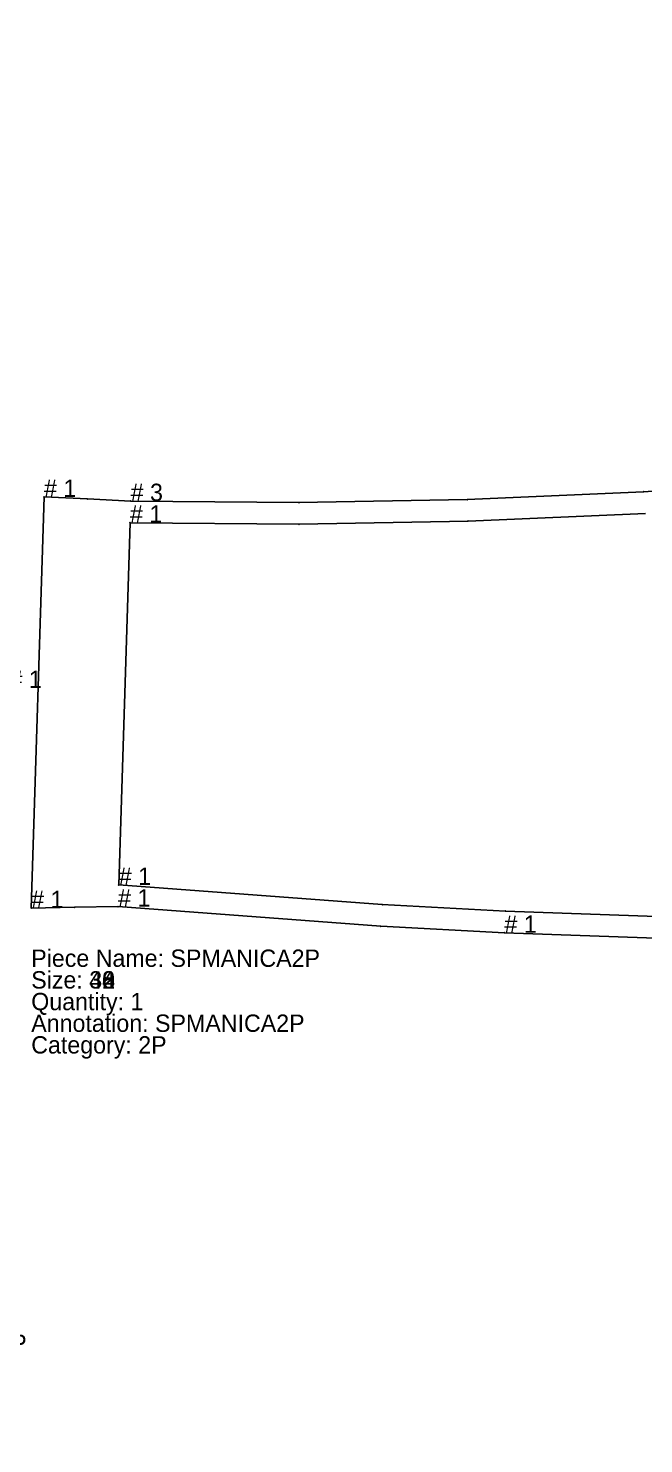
# Model space of a CAD drawing. Extents: x -10 to 11547, y -349 to 304.
# Drawn here: x 4870 to 5153, y -349 to 304 of the extents above; entities that cross this region are included whole.
import ezdxf

# ---------------------------------------------------------------- set-up
doc = ezdxf.new("R2010")
doc.units = 0

# ---------------------------------------------------------------- blocks, each defined once
blk = doc.blocks.new('SPCOLLO1P-S_42')
at = {"layer": '1'}
blk.add_lwpolyline([(-53.047, -296.48), (-106.348, -260.472), (-105.802, -257.291), (-105.256, -254.109), (-96.725, -205.739), (-83.713, -138.273), (-83.413, -136.747), (-83.113, -135.22), (-82, -134.132), (-80.886, -133.045), (-76.108, -128.092), (-71.999, -122.564), (-68.362, -116.165), (-65.489, -109.382), (-65.415, -109.181), (-63.177, -100.172), (-61.729, -90.999), (-60.113, -73.201), (-59.3, -55.343), (-59.3, -55.083), (-59.314, -39.6), (-59.347, 0.024), (-59.347, 0.0243), (-59.381, 39.6), (-59.394, 55.162), (-59.395, 55.391), (-59.478, 62.024), (-59.755, 68.662), (-60.354, 77.584), (-61.147, 86.501), (-61.768, 92.237), (-62.686, 97.943), (-63.889, 103.55), (-65.383, 109.097), (-65.488, 109.382), (-68.36, 116.156), (-71.999, 122.564), (-76.101, 128.087), (-80.886, 133.045), (-82, 134.133), (-83.113, 135.22), (-83.413, 136.747), (-83.713, 138.274), (-96.739, 205.815), (-105.255, 254.005), (-105.801, 257.179), (-106.347, 260.353), (-53.175, 296.472), (-6.151, 292.359), (-6.175, 287.753), (-6.2, 283.146), (-6.272, 269.987), (-6, 256.813), (-5.389, 243.72), (-4.434, 230.63), (-2.319, 208.05), (2.943, 162.966), (8.181, 123.897), (10.211, 101.668), (12.118, 67.259), (13.6, 19.174), (13.6, -0.014), (13.6, -0.0143), (13.599, -19.201), (12.597, -57.624), (10.68, -96.038), (8.849, -118.24), (6.105, -140.374), (0.213, -185.357), (-4.333, -230.524), (-5.895, -256.749), (-6.1, -283.051), (-6.078, -287.642), (-6.055, -292.233)], close=True, dxfattribs=at)
at = {"layer": '14'}
blk.add_lwpolyline([(-50.4, -286.2), (-95.4, -255.8), (-86.9, -207.6), (-73.9, -140.2), (-68.358, -134.431), (-63.6, -128), (-59.29, -120.375), (-55.9, -112.3), (-53.42, -102.338), (-51.8, -92.2), (-50.113, -73.88), (-49.3, -55.5), (-49.3, -0.05), (-49.3, 55.4), (-50.04, 73.78), (-51.7, 92.1), (-53.348, 102.294), (-55.9, 112.3), (-59.29, 120.375), (-63.6, 128), (-68.358, 134.43), (-73.9, 140.2), (-86.9, 207.6), (-95.4, 255.7), (-50.5, 286.2), (-16.2, 283.2), (-15.995, 256.477), (-14.4, 229.8), (-9.791, 184.32), (-3.8, 139), (-1.174, 117.293), (0.6, 95.5), (2.528, 57.317), (3.6, 19.1), (3.6, 0), (3.6, -19.1), (2.601, -57.267), (0.7, -95.4), (-1.101, -117.246), (-3.8, -139), (-9.733, -184.271), (-14.3, -229.7), (-15.887, -256.377), (-16.1, -283.1)], close=True, dxfattribs=at)
at = {"layer": '2'}
for p in [(-53.175, 296.472), (-6.175, 287.753), (-6.151, 292.359), (-50.5, 286.2), (-16.2, 283.2), (-6.2, 283.146), (-106.347, 260.353), (-105.801, 257.179), (-95.4, 255.7), (-6, 256.813), (-105.255, 254.005), (-14.4, 229.8), (-4.434, 230.63), (-96.739, 205.815), (-86.9, 207.6), (-2.319, 208.05), (2.943, 162.966), (-83.713, 138.274), (-73.9, 140.2), (-3.8, 139), (-83.413, 136.747), (-83.113, 135.22), (-82, 134.133), (-80.886, 133.045), (-63.6, 128), (-71.999, 122.564), (8.181, 123.897), (-55.9, 112.3), (-65.383, 109.097), (10.211, 101.668), (-62.686, 97.943), (-51.7, 92.1), (0.6, 95.5), (-61.147, 86.501), (-59.755, 68.662), (12.118, 67.259), (-59.395, 55.391), (-49.3, 55.4), (3.6, 19.1), (13.6, 19.174), (-59.347, 0.024), (3.6, 0), (-49.3, -0.05), (13.6, -0.014), (3.6, -19.1), (13.599, -19.201), (-59.3, -55.343), (-49.3, -55.5), (-61.729, -90.999), (-51.8, -92.2), (0.7, -95.4), (10.68, -96.038), (-65.415, -109.181), (-55.9, -112.3), (-71.999, -122.564), (-63.6, -128), (-83.413, -136.747), (-83.113, -135.22), (-82, -134.132), (-80.886, -133.045), (-83.713, -138.273), (-73.9, -140.2), (-3.8, -139), (6.105, -140.374), (-96.725, -205.739), (-86.9, -207.6), (-14.3, -229.7), (-4.333, -230.524), (-105.256, -254.109), (-106.348, -260.472), (-105.802, -257.291), (-95.4, -255.8), (-50.4, -286.2), (-16.1, -283.1), (-6.1, -283.051), (-6.078, -287.642), (-6.055, -292.233), (-53.047, -296.48)]:
    blk.add_point(p, dxfattribs=at)
at = {"layer": '3'}
for p in [(-6.272, 269.987), (-15.995, 256.477), (-5.389, 243.72), (-9.791, 184.32), (-68.358, 134.43), (-76.101, 128.087), (-59.29, 120.375), (-68.36, 116.156), (-1.174, 117.293), (-65.488, 109.382), (-63.889, 103.55), (-53.348, 102.294), (-61.768, 92.237), (-60.354, 77.584), (-50.04, 73.78), (-59.478, 62.024), (-59.394, 55.162), (2.528, 57.317), (-59.381, 39.6), (-59.347, 0.0243), (13.6, -0.0143), (-59.314, -39.6), (-59.3, -55.083), (2.601, -57.267), (12.597, -57.624), (-60.113, -73.201), (-50.113, -73.88), (-63.177, -100.172), (-53.42, -102.338), (-65.489, -109.382), (-68.362, -116.165), (-1.101, -117.246), (-59.29, -120.375), (8.849, -118.24), (-76.108, -128.092), (-68.358, -134.431), (-9.733, -184.271), (0.213, -185.357), (-15.887, -256.377), (-5.895, -256.749)]:
    blk.add_point(p, dxfattribs=at)
at = {"layer": '4'}
for p in [(-65.488, 109.382, 10), (-59.394, 55.162, 10), (-59.381, 39.6, 10), (-59.347, 0.0243, 10), (13.6, -0.0143, 10), (-59.314, -39.6, 10), (-59.3, -55.083, 10), (-65.489, -109.382, 10)]:
    blk.add_point(p, dxfattribs=at)
at = {"layer": '5'}
blk.add_line((-46.3738, -0.0039), (-45.3738, -0.0039), dxfattribs=at)
at = {"layer": '7'}
blk.add_line((-34.391, 0.632), (-12.188, 0.632), dxfattribs=at)
at = {"layer": '1'}
for s, p in [('# 1', (-53.175, 296.472)), ('# 1', (-6.151, 292.359)), ('# 1', (-106.347, 260.353)), ('# 1', (-65.488, 109.382)), ('# 1', (-59.394, 55.162)), ('# 1', (-59.381, 39.6)), ('# 2', (-59.347, 0.0243)), ('# 1', (13.6, -0.0143)), ('# 1', (-59.314, -39.6)), ('# 1', (-59.3, -55.083)), ('# 1', (-65.489, -109.382)), ('# 1', (-106.348, -260.472)), ('# 1', (-6.055, -292.233)), ('# 1', (-53.047, -296.48)), ('Piece Name: SPCOLLO1P', (-106.3477, -306.4799)), ('Size: 42', (-106.3477, -316.4799)), ('Quantity: 1', (-106.3477, -326.4799)), ('Annotation: SPCOLLO1P', (-106.3477, -336.4799)), ('Category: 2P', (-106.3477, -346.4799))]:
    blk.add_text(s, height=8, dxfattribs=at).set_placement(p)
at = {"layer": '14'}
for p in [(-50.5, 286.2), (-16.2, 283.2), (-95.4, 255.7), (-95.4, -255.8), (-50.4, -286.2), (-16.1, -283.1)]:
    blk.add_text('# 1', height=8, dxfattribs=at).set_placement(p)
at = {"layer": '19'}
for s, rotation, p in [('RIF. CM 1', -0.7362, (-49, 280.7)), ('RIFILO 1CM', -89.4235, (-10.4, 144.3)), ('RIFILO 1CM', -108.0525, (-4.8, -113.2)), ('RIF. CM 1', 172.4296, (-21.6, -277.4))]:
    blk.add_text(s, height=6, rotation=rotation, dxfattribs=at).set_placement(p)
at = {"layer": '2'}
for p in [(-53.175, 296.472), (-50.5, 286.2), (-6.151, 292.359), (-16.2, 283.2), (-106.347, 260.353), (-95.4, 255.7), (-95.4, -255.8), (-106.348, -260.472), (-50.4, -286.2), (-16.1, -283.1), (-6.055, -292.233), (-53.047, -296.48)]:
    blk.add_text('# 1', height=8, dxfattribs=at).set_placement(p)
at = {"layer": '3'}
for s, p in [('# 1', (-65.488, 109.382)), ('# 1', (-59.394, 55.162)), ('# 1', (-59.381, 39.6)), ('# 2', (-59.347, 0.0243)), ('# 1', (13.6, -0.0143)), ('# 1', (-59.314, -39.6)), ('# 1', (-59.3, -55.083)), ('# 1', (-65.489, -109.382))]:
    blk.add_text(s, height=8, dxfattribs=at).set_placement(p)
at = {"layer": '4'}
for s, p in [('# 1', (-65.488, 109.382)), ('# 1', (-59.394, 55.162)), ('# 1', (-59.381, 39.6)), ('# 2', (-59.347, 0.0243)), ('# 1', (13.6, -0.0143)), ('# 1', (-59.314, -39.6)), ('# 1', (-59.3, -55.083)), ('# 1', (-65.489, -109.382))]:
    blk.add_text(s, height=8, dxfattribs=at).set_placement(p)
at = {"layer": '7'}
for p in [(-34.391, 0.632), (-12.188, 0.632)]:
    blk.add_text('# 1', height=8, dxfattribs=at).set_placement(p)
blk = doc.blocks.new('SPMANICA2P-S_38')
at = {"layer": '1'}
blk.add_lwpolyline([(-10.2504, -115.2969), (-158.7423, -110.1264), (-158.7423, -110.1264), (-215.7945, -107.0759), (-336.9111, -98.0071), (-336.9111, -98.0071), (-356.9314, -98.3466), (-376.9517, -98.6862), (-371.0502, 91.0704), (-351.0696, 90.1331), (-331.0891, 89.1959), (-331.0891, 89.1959), (-253.4707, 88.5046), (-175.845, 89.8941), (-94.5533, 93.4768), (-13.3414, 99.1329)], dxfattribs=at)
at = {"layer": '14'}
blk.add_lwpolyline([(-10, -105.3), (-158.3, -100.1), (-215.1, -97.1), (-336.6, -88), (-331.4, 79.2), (-253.4473, 78.5046), (-175.5, 79.9), (-93.7428, 83.506)], dxfattribs=at)
at = {"layer": '2'}
for p in [(-371.0502, 91.0704), (-351.0696, 90.1331), (-331.0891, 89.1959), (-175.845, 89.8941), (-331.4, 79.2), (-175.5, 79.9), (-336.6, -88), (-215.1, -97.1), (-376.9517, -98.6862), (-356.9314, -98.3466), (-336.9111, -98.0071), (-158.3, -100.1), (-215.7945, -107.0759), (-158.7423, -110.1264)]:
    blk.add_point(p, dxfattribs=at)
at = {"layer": '3'}
for p in [(-94.5533, 93.4768), (-331.0891, 89.1959), (-253.4707, 88.5046), (-253.4473, 78.5046), (-336.9111, -98.0071), (-158.7423, -110.1264)]:
    blk.add_point(p, dxfattribs=at)
at = {"layer": '4'}
for p in [(-331.0891, 89.1959, 10), (-336.9111, -98.0071, 10), (-158.7423, -110.1264, 10)]:
    blk.add_point(p, dxfattribs=at)
at = {"layer": '1'}
for s, p in [('Piece Name: SPMANICA2P', (-376.9517, -125.8457)), ('Size: 38', (-376.9517, -135.8457))]:
    blk.add_text(s, height=8, dxfattribs=at).set_placement(p)
blk = doc.blocks.new('SPMANICA2P-S_40')
at = {"layer": '1'}
blk.add_lwpolyline([(-10.2504, -115.2969), (-158.7423, -110.1264), (-158.7423, -110.1264), (-215.7945, -107.0759), (-336.9111, -98.0071), (-336.9111, -98.0071), (-356.9314, -98.3466), (-376.9517, -98.6862), (-371.0502, 91.0704), (-351.0696, 90.1331), (-331.0891, 89.1959), (-331.0891, 89.1959), (-253.4707, 88.5046), (-175.845, 89.8941), (-94.5533, 93.4768), (-13.3414, 99.1329)], dxfattribs=at)
at = {"layer": '14'}
blk.add_lwpolyline([(-10, -105.3), (-158.3, -100.1), (-215.1, -97.1), (-336.6, -88), (-331.4, 79.2), (-253.4473, 78.5046), (-175.5, 79.9), (-93.7428, 83.506)], dxfattribs=at)
at = {"layer": '2'}
for p in [(-371.0502, 91.0704), (-351.0696, 90.1331), (-331.0891, 89.1959), (-175.845, 89.8941), (-331.4, 79.2), (-175.5, 79.9), (-336.6, -88), (-215.1, -97.1), (-376.9517, -98.6862), (-356.9314, -98.3466), (-336.9111, -98.0071), (-158.3, -100.1), (-215.7945, -107.0759), (-158.7423, -110.1264)]:
    blk.add_point(p, dxfattribs=at)
at = {"layer": '3'}
for p in [(-94.5533, 93.4768), (-331.0891, 89.1959), (-253.4707, 88.5046), (-253.4473, 78.5046), (-336.9111, -98.0071), (-158.7423, -110.1264)]:
    blk.add_point(p, dxfattribs=at)
at = {"layer": '4'}
for p in [(-331.0891, 89.1959, 10), (-336.9111, -98.0071, 10), (-158.7423, -110.1264, 10)]:
    blk.add_point(p, dxfattribs=at)
at = {"layer": '1'}
for s, p in [('Piece Name: SPMANICA2P', (-376.9517, -125.8457)), ('Size: 40', (-376.9517, -135.8457))]:
    blk.add_text(s, height=8, dxfattribs=at).set_placement(p)
blk = doc.blocks.new('SPMANICA2P-S_42')
at = {"layer": '1'}
blk.add_lwpolyline([(-10.25, -115.297), (-158.742, -110.126), (-158.7421, -110.126), (-215.795, -107.076), (-336.911, -98.007), (-336.9113, -98.007), (-356.931, -98.347), (-376.952, -98.686), (-371.05, 91.07), (-351.07, 90.133), (-331.089, 89.196), (-331.0887, 89.196), (-253.471, 88.505), (-175.845, 89.894), (-94.553, 93.477), (-13.341, 99.133)], dxfattribs=at)
at = {"layer": '14'}
blk.add_lwpolyline([(-10, -105.3), (-158.3, -100.1), (-215.1, -97.1), (-336.6, -88), (-331.4, 79.2), (-253.447, 78.505), (-175.5, 79.9), (-93.743, 83.506)], dxfattribs=at)
at = {"layer": '2'}
for p in [(-371.05, 91.07), (-351.07, 90.133), (-331.089, 89.196), (-175.845, 89.894), (-331.4, 79.2), (-175.5, 79.9), (-336.6, -88), (-215.1, -97.1), (-376.952, -98.686), (-356.931, -98.347), (-336.911, -98.007), (-158.3, -100.1), (-215.795, -107.076), (-158.742, -110.126)]:
    blk.add_point(p, dxfattribs=at)
at = {"layer": '3'}
for p in [(-94.553, 93.477), (-331.0887, 89.196), (-253.471, 88.505), (-253.447, 78.505), (-336.9113, -98.007), (-158.7421, -110.126)]:
    blk.add_point(p, dxfattribs=at)
at = {"layer": '4'}
for p in [(-331.0887, 89.196, 10), (-336.9113, -98.007, 10), (-158.7421, -110.126, 10)]:
    blk.add_point(p, dxfattribs=at)
at = {"layer": '1'}
for s, p in [('# 1', (-371.05, 91.07)), ('# 3', (-331.0887, 89.196)), ('# 1', (-376.952, -98.686)), ('# 1', (-336.9113, -98.007)), ('# 1', (-158.7421, -110.126)), ('Piece Name: SPMANICA2P', (-376.9517, -125.8457)), ('Size: 42', (-376.9517, -135.8457)), ('Quantity: 1', (-376.9517, -145.8457)), ('Annotation: SPMANICA2P', (-376.9517, -155.8457)), ('Category: 2P', (-376.9517, -165.8457))]:
    blk.add_text(s, height=8, dxfattribs=at).set_placement(p)
at = {"layer": '14'}
for p in [(-331.4, 79.2), (-336.6, -88)]:
    blk.add_text('# 1', height=8, dxfattribs=at).set_placement(p)
at = {"layer": '2'}
for p in [(-371.05, 91.07), (-331.4, 79.2), (-336.6, -88), (-376.952, -98.686)]:
    blk.add_text('# 1', height=8, dxfattribs=at).set_placement(p)
at = {"layer": '3'}
for s, p in [('# 3', (-331.0887, 89.196)), ('# 1', (-336.9113, -98.007)), ('# 1', (-158.7421, -110.126))]:
    blk.add_text(s, height=8, dxfattribs=at).set_placement(p)
at = {"layer": '4'}
for s, p in [('# 3', (-331.0887, 89.196)), ('# 1', (-336.9113, -98.007)), ('# 1', (-158.7421, -110.126))]:
    blk.add_text(s, height=8, dxfattribs=at).set_placement(p)
blk = doc.blocks.new('SPMANICA2P-S_44')
at = {"layer": '1'}
blk.add_lwpolyline([(-10.2504, -115.2969), (-158.7423, -110.1264), (-158.7423, -110.1264), (-215.7945, -107.0759), (-336.9111, -98.0071), (-336.9111, -98.0071), (-356.9314, -98.3466), (-376.9517, -98.6862), (-371.0502, 91.0704), (-351.0696, 90.1331), (-331.0891, 89.1959), (-331.0891, 89.1959), (-253.4707, 88.5046), (-175.845, 89.8941), (-94.5533, 93.4768), (-13.3414, 99.1329)], dxfattribs=at)
at = {"layer": '14'}
blk.add_lwpolyline([(-10, -105.3), (-158.3, -100.1), (-215.1, -97.1), (-336.6, -88), (-331.4, 79.2), (-253.4473, 78.5046), (-175.5, 79.9), (-93.7428, 83.506)], dxfattribs=at)
at = {"layer": '2'}
for p in [(-371.0502, 91.0704), (-351.0696, 90.1331), (-331.0891, 89.1959), (-175.845, 89.8941), (-331.4, 79.2), (-175.5, 79.9), (-336.6, -88), (-215.1, -97.1), (-376.9517, -98.6862), (-356.9314, -98.3466), (-336.9111, -98.0071), (-158.3, -100.1), (-215.7945, -107.0759), (-158.7423, -110.1264)]:
    blk.add_point(p, dxfattribs=at)
at = {"layer": '3'}
for p in [(-94.5533, 93.4768), (-331.0891, 89.1959), (-253.4707, 88.5046), (-253.4473, 78.5046), (-336.9111, -98.0071), (-158.7423, -110.1264)]:
    blk.add_point(p, dxfattribs=at)
at = {"layer": '4'}
for p in [(-331.0891, 89.1959, 10), (-336.9111, -98.0071, 10), (-158.7423, -110.1264, 10)]:
    blk.add_point(p, dxfattribs=at)
at = {"layer": '1'}
for s, p in [('Piece Name: SPMANICA2P', (-376.9517, -125.8457)), ('Size: 44', (-376.9517, -135.8457))]:
    blk.add_text(s, height=8, dxfattribs=at).set_placement(p)
blk = doc.blocks.new('SPMANICA2P-S_46')
at = {"layer": '1'}
blk.add_lwpolyline([(-10.2504, -115.2969), (-158.7423, -110.1264), (-158.7423, -110.1264), (-215.7945, -107.0759), (-336.9111, -98.0071), (-336.9111, -98.0071), (-356.9314, -98.3466), (-376.9517, -98.6862), (-371.0502, 91.0704), (-351.0696, 90.1331), (-331.0891, 89.1959), (-331.0891, 89.1959), (-253.4707, 88.5046), (-175.845, 89.8941), (-94.5533, 93.4768), (-13.3414, 99.1329)], dxfattribs=at)
at = {"layer": '14'}
blk.add_lwpolyline([(-10, -105.3), (-158.3, -100.1), (-215.1, -97.1), (-336.6, -88), (-331.4, 79.2), (-253.4473, 78.5046), (-175.5, 79.9), (-93.7428, 83.506)], dxfattribs=at)
at = {"layer": '2'}
for p in [(-371.0502, 91.0704), (-351.0696, 90.1331), (-331.0891, 89.1959), (-175.845, 89.8941), (-331.4, 79.2), (-175.5, 79.9), (-336.6, -88), (-215.1, -97.1), (-376.9517, -98.6862), (-356.9314, -98.3466), (-336.9111, -98.0071), (-158.3, -100.1), (-215.7945, -107.0759), (-158.7423, -110.1264)]:
    blk.add_point(p, dxfattribs=at)
at = {"layer": '3'}
for p in [(-94.5533, 93.4768), (-331.0891, 89.1959), (-253.4707, 88.5046), (-253.4473, 78.5046), (-336.9111, -98.0071), (-158.7423, -110.1264)]:
    blk.add_point(p, dxfattribs=at)
at = {"layer": '4'}
for p in [(-331.0891, 89.1959, 10), (-336.9111, -98.0071, 10), (-158.7423, -110.1264, 10)]:
    blk.add_point(p, dxfattribs=at)
at = {"layer": '1'}
for s, p in [('Piece Name: SPMANICA2P', (-376.9517, -125.8457)), ('Size: 46', (-376.9517, -135.8457))]:
    blk.add_text(s, height=8, dxfattribs=at).set_placement(p)
blk = doc.blocks.new('SPMANICA2P-S_48')
at = {"layer": '1'}
blk.add_lwpolyline([(-10.2504, -115.2969), (-158.7423, -110.1264), (-158.7423, -110.1264), (-215.7945, -107.0759), (-336.9111, -98.0071), (-336.9111, -98.0071), (-356.9314, -98.3466), (-376.9517, -98.6862), (-371.0502, 91.0704), (-351.0696, 90.1331), (-331.0891, 89.1959), (-331.0891, 89.1959), (-253.4707, 88.5046), (-175.845, 89.8941), (-94.5533, 93.4768), (-13.3414, 99.1329)], dxfattribs=at)
at = {"layer": '14'}
blk.add_lwpolyline([(-10, -105.3), (-158.3, -100.1), (-215.1, -97.1), (-336.6, -88), (-331.4, 79.2), (-253.4473, 78.5046), (-175.5, 79.9), (-93.7428, 83.506)], dxfattribs=at)
at = {"layer": '2'}
for p in [(-371.0502, 91.0704), (-351.0696, 90.1331), (-331.0891, 89.1959), (-175.845, 89.8941), (-331.4, 79.2), (-175.5, 79.9), (-336.6, -88), (-215.1, -97.1), (-376.9517, -98.6862), (-356.9314, -98.3466), (-336.9111, -98.0071), (-158.3, -100.1), (-215.7945, -107.0759), (-158.7423, -110.1264)]:
    blk.add_point(p, dxfattribs=at)
at = {"layer": '3'}
for p in [(-94.5533, 93.4768), (-331.0891, 89.1959), (-253.4707, 88.5046), (-253.4473, 78.5046), (-336.9111, -98.0071), (-158.7423, -110.1264)]:
    blk.add_point(p, dxfattribs=at)
at = {"layer": '4'}
for p in [(-331.0891, 89.1959, 10), (-336.9111, -98.0071, 10), (-158.7423, -110.1264, 10)]:
    blk.add_point(p, dxfattribs=at)
at = {"layer": '1'}
for s, p in [('Piece Name: SPMANICA2P', (-376.9517, -125.8457)), ('Size: 48', (-376.9517, -135.8457))]:
    blk.add_text(s, height=8, dxfattribs=at).set_placement(p)
blk = doc.blocks.new('SPMANICA2P-S_50')
at = {"layer": '1'}
blk.add_lwpolyline([(-10.2504, -115.2969), (-158.7423, -110.1264), (-158.7423, -110.1264), (-215.7945, -107.0759), (-336.9111, -98.0071), (-336.9111, -98.0071), (-356.9314, -98.3466), (-376.9517, -98.6862), (-371.0502, 91.0704), (-351.0696, 90.1331), (-331.0891, 89.1959), (-331.0891, 89.1959), (-253.4707, 88.5046), (-175.845, 89.8941), (-94.5533, 93.4768), (-13.3414, 99.1329)], dxfattribs=at)
at = {"layer": '14'}
blk.add_lwpolyline([(-10, -105.3), (-158.3, -100.1), (-215.1, -97.1), (-336.6, -88), (-331.4, 79.2), (-253.4473, 78.5046), (-175.5, 79.9), (-93.7428, 83.506)], dxfattribs=at)
at = {"layer": '2'}
for p in [(-371.0502, 91.0704), (-351.0696, 90.1331), (-331.0891, 89.1959), (-175.845, 89.8941), (-331.4, 79.2), (-175.5, 79.9), (-336.6, -88), (-215.1, -97.1), (-376.9517, -98.6862), (-356.9314, -98.3466), (-336.9111, -98.0071), (-158.3, -100.1), (-215.7945, -107.0759), (-158.7423, -110.1264)]:
    blk.add_point(p, dxfattribs=at)
at = {"layer": '3'}
for p in [(-94.5533, 93.4768), (-331.0891, 89.1959), (-253.4707, 88.5046), (-253.4473, 78.5046), (-336.9111, -98.0071), (-158.7423, -110.1264)]:
    blk.add_point(p, dxfattribs=at)
at = {"layer": '4'}
for p in [(-331.0891, 89.1959, 10), (-336.9111, -98.0071, 10), (-158.7423, -110.1264, 10)]:
    blk.add_point(p, dxfattribs=at)
at = {"layer": '1'}
for s, p in [('Piece Name: SPMANICA2P', (-376.9517, -125.8457)), ('Size: 50', (-376.9517, -135.8457))]:
    blk.add_text(s, height=8, dxfattribs=at).set_placement(p)
blk = doc.blocks.new('SPMANICA2P-S_52')
at = {"layer": '1'}
blk.add_lwpolyline([(-10.2504, -115.2969), (-158.7423, -110.1264), (-158.7423, -110.1264), (-215.7945, -107.0759), (-336.9111, -98.0071), (-336.9111, -98.0071), (-356.9314, -98.3466), (-376.9517, -98.6862), (-371.0502, 91.0704), (-351.0696, 90.1331), (-331.0891, 89.1959), (-331.0891, 89.1959), (-253.4707, 88.5046), (-175.845, 89.8941), (-94.5533, 93.4768), (-13.3414, 99.1329)], dxfattribs=at)
at = {"layer": '14'}
blk.add_lwpolyline([(-10, -105.3), (-158.3, -100.1), (-215.1, -97.1), (-336.6, -88), (-331.4, 79.2), (-253.4473, 78.5046), (-175.5, 79.9), (-93.7428, 83.506)], dxfattribs=at)
at = {"layer": '2'}
for p in [(-371.0502, 91.0704), (-351.0696, 90.1331), (-331.0891, 89.1959), (-175.845, 89.8941), (-331.4, 79.2), (-175.5, 79.9), (-336.6, -88), (-215.1, -97.1), (-376.9517, -98.6862), (-356.9314, -98.3466), (-336.9111, -98.0071), (-158.3, -100.1), (-215.7945, -107.0759), (-158.7423, -110.1264)]:
    blk.add_point(p, dxfattribs=at)
at = {"layer": '3'}
for p in [(-94.5533, 93.4768), (-331.0891, 89.1959), (-253.4707, 88.5046), (-253.4473, 78.5046), (-336.9111, -98.0071), (-158.7423, -110.1264)]:
    blk.add_point(p, dxfattribs=at)
at = {"layer": '4'}
for p in [(-331.0891, 89.1959, 10), (-336.9111, -98.0071, 10), (-158.7423, -110.1264, 10)]:
    blk.add_point(p, dxfattribs=at)
at = {"layer": '1'}
for s, p in [('Piece Name: SPMANICA2P', (-376.9517, -125.8457)), ('Size: 52', (-376.9517, -135.8457))]:
    blk.add_text(s, height=8, dxfattribs=at).set_placement(p)
blk = doc.blocks.new('SPMANICA2P-S_54')
at = {"layer": '1'}
blk.add_lwpolyline([(-10.2504, -115.2969), (-158.7423, -110.1264), (-158.7423, -110.1264), (-215.7945, -107.0759), (-336.9111, -98.0071), (-336.9111, -98.0071), (-356.9314, -98.3466), (-376.9517, -98.6862), (-371.0502, 91.0704), (-351.0696, 90.1331), (-331.0891, 89.1959), (-331.0891, 89.1959), (-253.4707, 88.5046), (-175.845, 89.8941), (-94.5533, 93.4768), (-13.3414, 99.1329)], dxfattribs=at)
at = {"layer": '14'}
blk.add_lwpolyline([(-10, -105.3), (-158.3, -100.1), (-215.1, -97.1), (-336.6, -88), (-331.4, 79.2), (-253.4473, 78.5046), (-175.5, 79.9), (-93.7428, 83.506)], dxfattribs=at)
at = {"layer": '2'}
for p in [(-371.0502, 91.0704), (-351.0696, 90.1331), (-331.0891, 89.1959), (-175.845, 89.8941), (-331.4, 79.2), (-175.5, 79.9), (-336.6, -88), (-215.1, -97.1), (-376.9517, -98.6862), (-356.9314, -98.3466), (-336.9111, -98.0071), (-158.3, -100.1), (-215.7945, -107.0759), (-158.7423, -110.1264)]:
    blk.add_point(p, dxfattribs=at)
at = {"layer": '3'}
for p in [(-94.5533, 93.4768), (-331.0891, 89.1959), (-253.4707, 88.5046), (-253.4473, 78.5046), (-336.9111, -98.0071), (-158.7423, -110.1264)]:
    blk.add_point(p, dxfattribs=at)
at = {"layer": '4'}
for p in [(-331.0891, 89.1959, 10), (-336.9111, -98.0071, 10), (-158.7423, -110.1264, 10)]:
    blk.add_point(p, dxfattribs=at)
at = {"layer": '1'}
for s, p in [('Piece Name: SPMANICA2P', (-376.9517, -125.8457)), ('Size: 54', (-376.9517, -135.8457))]:
    blk.add_text(s, height=8, dxfattribs=at).set_placement(p)
blk = doc.blocks.new('SPMANICA2P-S_56')
at = {"layer": '1'}
blk.add_lwpolyline([(-10.2504, -115.2969), (-158.7423, -110.1264), (-158.7423, -110.1264), (-215.7945, -107.0759), (-336.9111, -98.0071), (-336.9111, -98.0071), (-356.9314, -98.3466), (-376.9517, -98.6862), (-371.0502, 91.0704), (-351.0696, 90.1331), (-331.0891, 89.1959), (-331.0891, 89.1959), (-253.4707, 88.5046), (-175.845, 89.8941), (-94.5533, 93.4768), (-13.3414, 99.1329)], dxfattribs=at)
at = {"layer": '14'}
blk.add_lwpolyline([(-10, -105.3), (-158.3, -100.1), (-215.1, -97.1), (-336.6, -88), (-331.4, 79.2), (-253.4473, 78.5046), (-175.5, 79.9), (-93.7428, 83.506)], dxfattribs=at)
at = {"layer": '2'}
for p in [(-371.0502, 91.0704), (-351.0696, 90.1331), (-331.0891, 89.1959), (-175.845, 89.8941), (-331.4, 79.2), (-175.5, 79.9), (-336.6, -88), (-215.1, -97.1), (-376.9517, -98.6862), (-356.9314, -98.3466), (-336.9111, -98.0071), (-158.3, -100.1), (-215.7945, -107.0759), (-158.7423, -110.1264)]:
    blk.add_point(p, dxfattribs=at)
at = {"layer": '3'}
for p in [(-94.5533, 93.4768), (-331.0891, 89.1959), (-253.4707, 88.5046), (-253.4473, 78.5046), (-336.9111, -98.0071), (-158.7423, -110.1264)]:
    blk.add_point(p, dxfattribs=at)
at = {"layer": '4'}
for p in [(-331.0891, 89.1959, 10), (-336.9111, -98.0071, 10), (-158.7423, -110.1264, 10)]:
    blk.add_point(p, dxfattribs=at)
at = {"layer": '1'}
for s, p in [('Piece Name: SPMANICA2P', (-376.9517, -125.8457)), ('Size: 56', (-376.9517, -135.8457))]:
    blk.add_text(s, height=8, dxfattribs=at).set_placement(p)

msp = doc.modelspace()

# ---------------------------------------------------------------- block references
at = {"layer": '1'}
for name, p in [('SPCOLLO1P-S_42', (4847.356, 0.0039)), ('SPMANICA2P-S_42', (5247.9077, -2.9305)), ('SPMANICA2P-S_38', (5247.9077, -2.9305)), ('SPMANICA2P-S_40', (5247.9077, -2.9305)), ('SPMANICA2P-S_44', (5247.9077, -2.9305)), ('SPMANICA2P-S_46', (5247.9077, -2.9305)), ('SPMANICA2P-S_48', (5247.9077, -2.9305)), ('SPMANICA2P-S_50', (5247.9077, -2.9305)), ('SPMANICA2P-S_52', (5247.9077, -2.9305)), ('SPMANICA2P-S_54', (5247.9077, -2.9305)), ('SPMANICA2P-S_56', (5247.9077, -2.9305))]:
    msp.add_blockref(name, p, dxfattribs=at)

doc.saveas('drawing.dxf')
